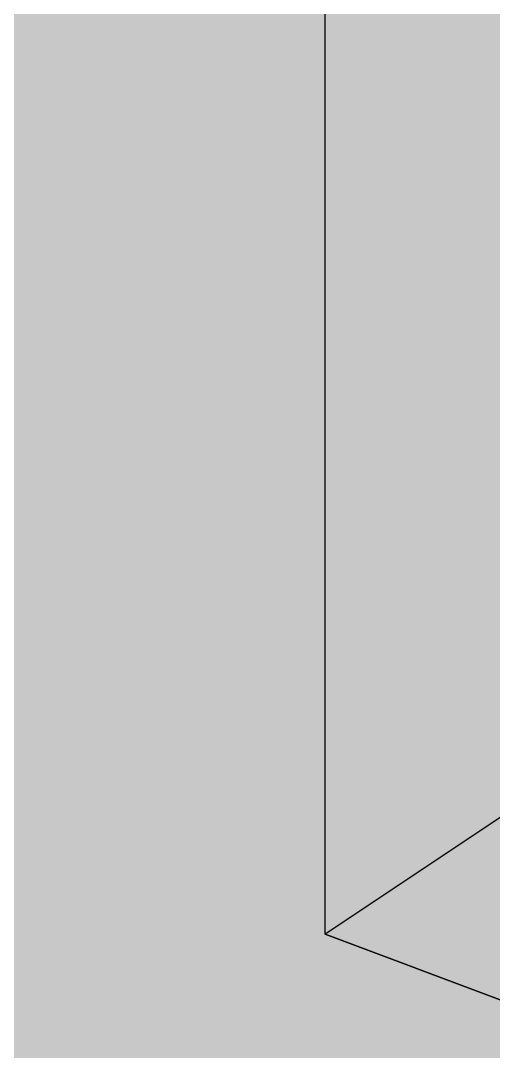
# Model space of a CAD drawing. Header units: millimetres. Extents: x 50 to 612415, y 2 to 4150.
# Drawn here: x 470729.04 to 470750.64, y 2647.85 to 2694.98 of the extents above; entities that cross this region are included whole.
import ezdxf

# ---------------------------------------------------------------- set-up
doc = ezdxf.new("R2010")
doc.units = ezdxf.units.MM
doc.layers.add('HATCH', color=8, linetype='Continuous', lineweight=9)
doc.layers.add('OUTLINE', color=7, linetype='Continuous', lineweight=25)

msp = doc.modelspace()

# ---------------------------------------------------------------- hatches: boundary and pattern name
at = {"layer": 'HATCH', "true_color": 0x617c87}
for points in [[(470604.562, 2834.664), (470624.098, 2686.661), (472093.534, 2135.622), (472217.248, 2229.907)], [(470625.526, 2685.975), (470605.99, 2833.979), (472217.219, 2229.768), (472093.505, 2135.483)]]:
    msp.add_hatch(color=145, dxfattribs=at).paths.add_polyline_path(points)
at = {"layer": 'HATCH', "true_color": 0xbda27d}
for points in [[(470742.952, 2653.209), (470774.496, 2743.667), (470774.579, 2743.276)], [(470774.496, 2743.667), (470742.952, 2653.209), (470742.952, 2734.449)], [(470774.496, 2732.062), (470742.952, 2653.209), (470774.579, 2743.276)], [(470866.655, 2735.677), (470742.952, 2653.209), (470758.414, 2682.935)], [(470742.952, 2653.209), (470774.496, 2732.062), (470774.579, 2731.671)], [(470742.952, 2653.209), (470774.579, 2731.671), (470774.805, 2731.495)], [(470757.43, 2685.708), (470742.952, 2653.209), (470774.805, 2731.495)], [(470757.43, 2685.708), (470757.209, 2685.144), (470742.952, 2653.209)], [(470757.209, 2685.144), (470757.07, 2684.567), (470742.952, 2653.209)], [(470757.07, 2684.567), (470757.023, 2684.016), (470742.952, 2653.209)], [(470742.952, 2653.209), (470757.023, 2684.016), (470757.07, 2683.527)], [(470742.952, 2653.209), (470757.07, 2683.527), (470757.209, 2683.135)], [(470742.952, 2653.209), (470757.209, 2683.135), (470757.43, 2682.867)], [(470742.952, 2653.209), (470758.054, 2682.763), (470758.414, 2682.935)], [(470742.952, 2653.209), (470757.43, 2682.867), (470757.719, 2682.74)], [(470742.952, 2653.209), (470757.719, 2682.74), (470758.054, 2682.763)]]:
    msp.add_hatch(color=33, dxfattribs=at).paths.add_polyline_path(points)
at = {"layer": 'HATCH', "true_color": 0xccae87}
msp.add_hatch(color=43, dxfattribs=at).paths.add_polyline_path([(470866.655, 2735.677), (470742.952, 2653.209), (470751.198, 2650.116), (470874.902, 2732.585)])
at = {"layer": 'HATCH', "true_color": 0xc0a47f}
msp.add_hatch(color=33, dxfattribs=at).paths.add_polyline_path([(470742.952, 2653.209), (470742.952, 2734.449), (470751.198, 2731.356), (470751.198, 2650.116)])

# ---------------------------------------------------------------- linework, layer by layer
at = {"layer": 'OUTLINE', "color": 139, "true_color": 0x42544a}
for p, q in [((470866.655, 2735.677), (470742.952, 2653.209)), ((470866.655, 2735.677), (470742.952, 2653.209)), ((470742.952, 2653.209), (470742.952, 2734.449)), ((470742.952, 2653.209), (470742.952, 2734.449)), ((470742.952, 2653.209), (470751.198, 2650.116)), ((470751.198, 2650.116), (470742.952, 2653.209))]:
    msp.add_line(p, q, dxfattribs=at)

doc.saveas('drawing.dxf')
